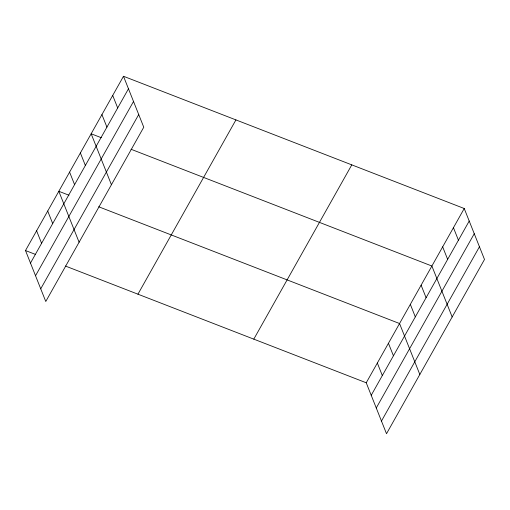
<?xml version="1.0" encoding="UTF-8"?>
<svg xmlns="http://www.w3.org/2000/svg" width="510" height="510" viewBox="0 0 510 510"><rect width="100%" height="100%" fill="white"/><g stroke="black" fill="none" stroke-linecap="round" stroke-linejoin="round"><path stroke-width="0.76" d="M123.49 76.27L143.763 127.219L45.772 301.493L25.5 250.544L123.49 76.27L464.228 208.507L484.5 259.456L386.51 433.729L366.237 382.781L65.401 266.029M30.485 263.064L128.475 88.791M35.528 275.744L133.518 101.471M40.73 288.813L138.72 114.54M137.942 294.181L235.932 119.907M253.795 339.144L351.785 164.87M366.237 382.781L464.228 208.507M371.216 395.307L469.206 221.034M376.265 407.987L474.255 233.714M381.467 421.05L479.451 246.776M101.311 137.719L91.156 133.779L111.429 184.728M131.051 149.264L431.887 266.022L452.166 316.971M68.971 195.228L58.816 191.288L79.095 242.237M98.717 206.773L399.553 323.531L419.826 374.48M25.5 250.544L35.655 254.484M453.447 227.677L458.433 240.204M442.667 246.853L447.652 259.373M421.107 285.192L426.092 297.712M410.333 304.362L415.312 316.882M388.448 343.281L393.433 355.801M377.343 363.031L382.322 375.558M112.71 95.44L117.695 107.961M101.93 114.61L106.915 127.13M80.376 152.949L85.361 165.469M69.596 172.119L74.581 184.645M47.71 211.038L52.696 223.565M36.605 230.788L41.59 243.315"/></g></svg>
